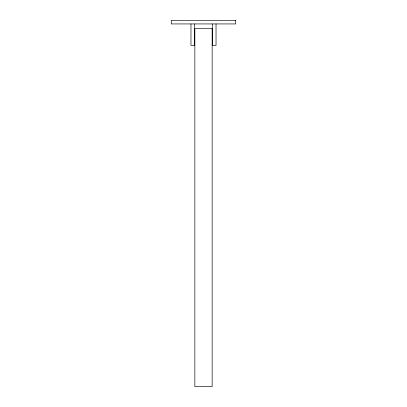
<?xml version="1.0" encoding="UTF-8"?>
<svg xmlns="http://www.w3.org/2000/svg" width="407" height="407" viewBox="0 0 407 407"><rect width="100%" height="100%" fill="white"/><g stroke="black" fill="none" stroke-linecap="round" stroke-linejoin="round"><path stroke-width="0.61" d="M216.031 23.932L216.031 45.416L212.454 45.416L212.454 23.932M194.546 23.932L194.546 45.416L190.969 45.416L190.969 23.932M235.724 20.35L171.276 20.35L171.276 23.932L235.724 23.932L235.724 20.35M212.149 28.587L194.851 28.587L194.851 386.65L212.149 386.65L212.149 28.587"/></g></svg>
